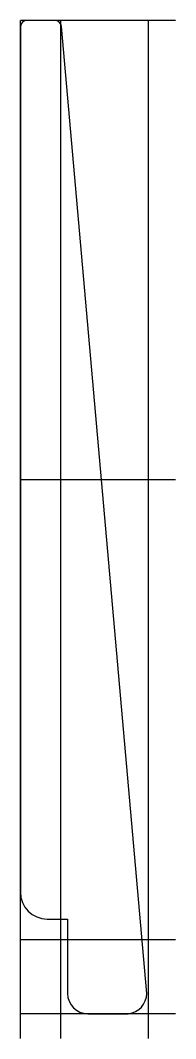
# Model space of a CAD drawing. Extents: x 0 to 23, y -15 to 136.
import ezdxf

# ---------------------------------------------------------------- set-up
doc = ezdxf.new("R2010")
doc.units = 0
doc.layers.get('0').update_dxf_attribs({"linetype": 'CONTINUOUS'})

msp = doc.modelspace()

# ---------------------------------------------------------------- linework, layer by layer
at = {"linetype": 'CONTINUOUS'}
for p, q in [((23.02, 136), (0, 136)), ((0, -14.69), (0, 136)), ((5.09, 136), (1, 136)), ((6, -14.69), (6, 136)), ((19, -14.69), (19, 136)), ((0, 135), (0, 7)), ((18.73, -8), (6.08, 135.07)), ((23.02, 68), (0, 68)), ((4, 3), (7, 3)), ((7, 3), (7, -8)), ((0, 0), (23.02, 0)), ((23.02, -11), (0, -11)), ((10, -11), (15.99, -11))]:
    msp.add_line(p, q, dxfattribs=at)
for centre, radius, start, end in [((1, 135), 1, 90, 180), ((5.08, 135), 1, 4.0124, 89.5675), ((4, 7), 4, 180, 270), ((10, -8), 3, 180, 270), ((15.72, -8), 3.01, 275.1464, 0.0406)]:
    msp.add_arc(centre, radius, start, end, dxfattribs=at)

doc.saveas('drawing.dxf')
